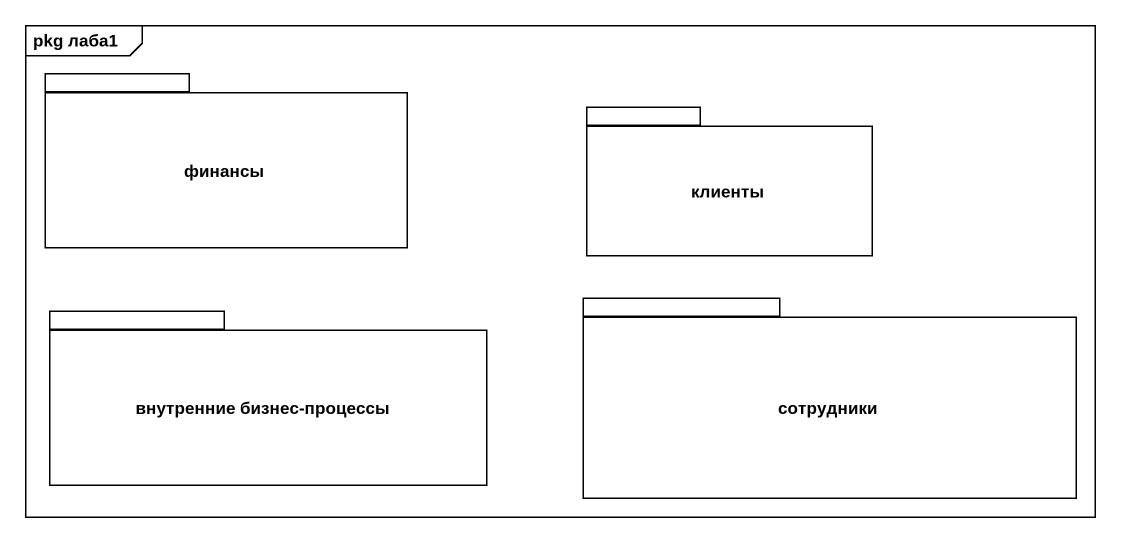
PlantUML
@startuml
mainframe pkg лаба1
package финансы {
}
package клиенты {
}
package "внутренние бизнес-процессы" as внутренние_бизнес_процессы {
}
package сотрудники {
}
@enduml
